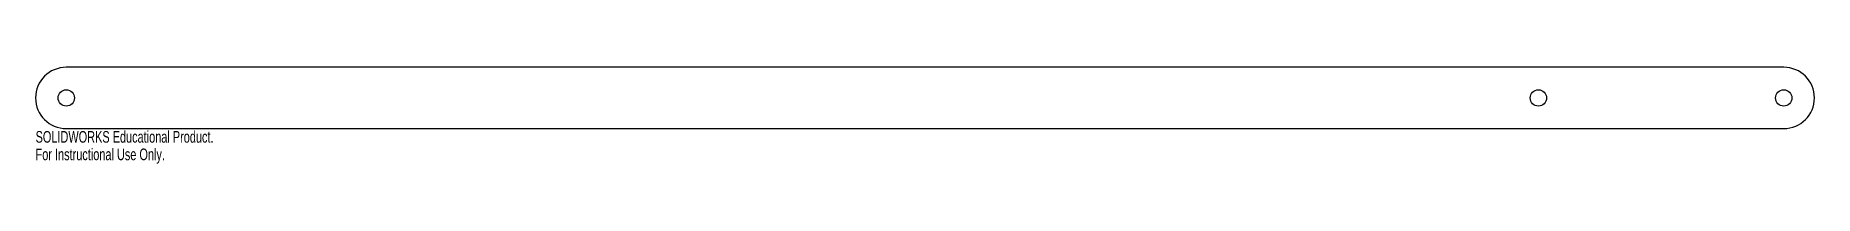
# Model space of a CAD drawing. Header units: inches. Extents: x -14.5 to 14.5, y -1.1 to 0.5.
import ezdxf

# ---------------------------------------------------------------- set-up
doc = ezdxf.new("R2010")
doc.units = ezdxf.units.IN
doc.header["$MEASUREMENT"] = 0
doc.styles.add('SLDTEXTSTYLE0', font='TXT', dxfattribs={"width": 0.7})

msp = doc.modelspace()

# ---------------------------------------------------------------- linework, layer by layer
at = {"color": 7, "linetype": 'Continuous', "lineweight": 25}
for p, q in [((14, 0.5), (-14, 0.5)), ((-14, -0.5), (14, -0.5))]:
    msp.add_line(p, q, dxfattribs=at)
for centre in [(-14, 0), (10, 0), (14, 0)]:
    msp.add_circle(centre, 0.133, dxfattribs=at)
for centre, start, end in [((-14, 0), 90, 270), ((14, 0), 270, 90)]:
    msp.add_arc(centre, 0.5, start, end, dxfattribs=at)

# ---------------------------------------------------------------- texts
at = {"color": 7, "linetype": 'Continuous', "char_height": 0.1903, "attachment_point": 1, "style": 'SLDTEXTSTYLE0'}
for s, insert in [('SOLIDWORKS Educational Product.', (-14.5, -0.54)), ('For Instructional Use Only.', (-14.5, -0.826))]:
    msp.add_mtext(s, dxfattribs=dict(at, insert=insert))

doc.saveas('drawing.dxf')
